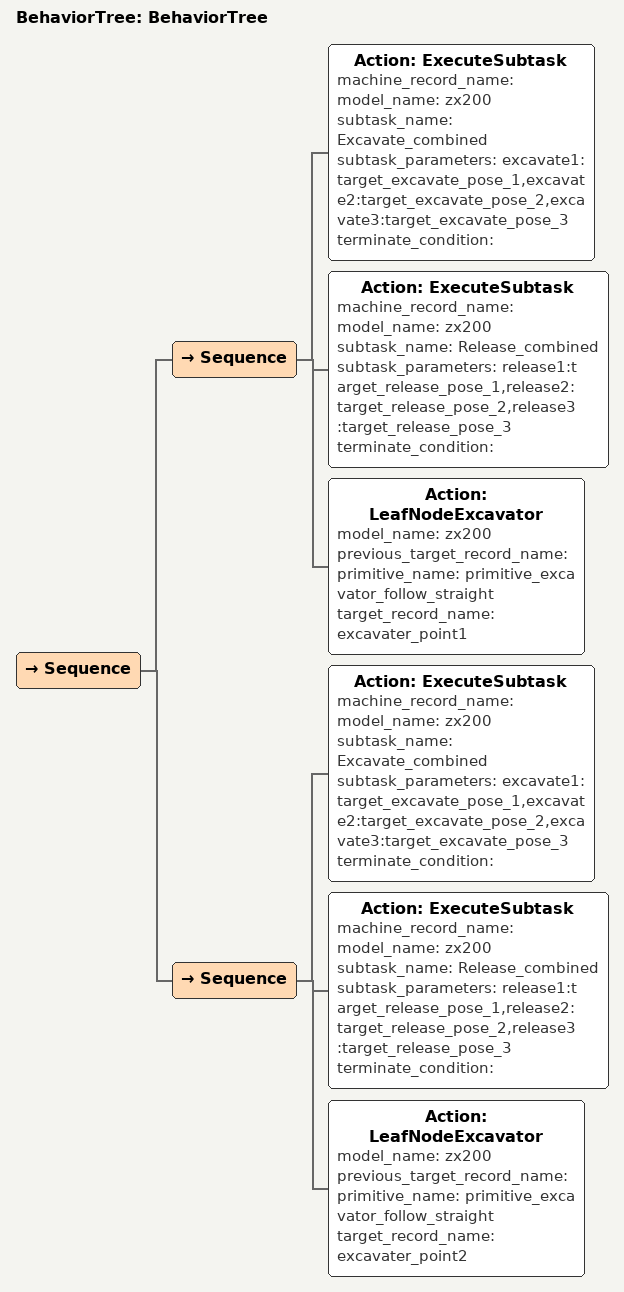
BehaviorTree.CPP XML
<?xml version="1.0"?>
<root main_tree_to_execute="BehaviorTree">
    <BehaviorTree ID="BehaviorTree">
        <Sequence>
            <Sequence>
                <Action ID="ExecuteSubtask" machine_record_name="" model_name="zx200" subtask_name="Excavate_combined" subtask_parameters="excavate1:target_excavate_pose_1,excavate2:target_excavate_pose_2,excavate3:target_excavate_pose_3" terminate_condition=""/>
                <Action ID="ExecuteSubtask" machine_record_name="" model_name="zx200" subtask_name="Release_combined" subtask_parameters="release1:target_release_pose_1,release2:target_release_pose_2,release3:target_release_pose_3" terminate_condition=""/>
                <Action ID="LeafNodeExcavator" model_name="zx200" previous_target_record_name="" primitive_name="primitive_excavator_follow_straight" target_record_name="excavater_point1"/>
            </Sequence>
            <Sequence>
                <Action ID="ExecuteSubtask" machine_record_name="" model_name="zx200" subtask_name="Excavate_combined" subtask_parameters="excavate1:target_excavate_pose_1,excavate2:target_excavate_pose_2,excavate3:target_excavate_pose_3" terminate_condition=""/>
                <Action ID="ExecuteSubtask" machine_record_name="" model_name="zx200" subtask_name="Release_combined" subtask_parameters="release1:target_release_pose_1,release2:target_release_pose_2,release3:target_release_pose_3" terminate_condition=""/>
                <Action ID="LeafNodeExcavator" model_name="zx200" previous_target_record_name="" primitive_name="primitive_excavator_follow_straight" target_record_name="excavater_point2"/>
            </Sequence>
        </Sequence>
    </BehaviorTree>
</root>
